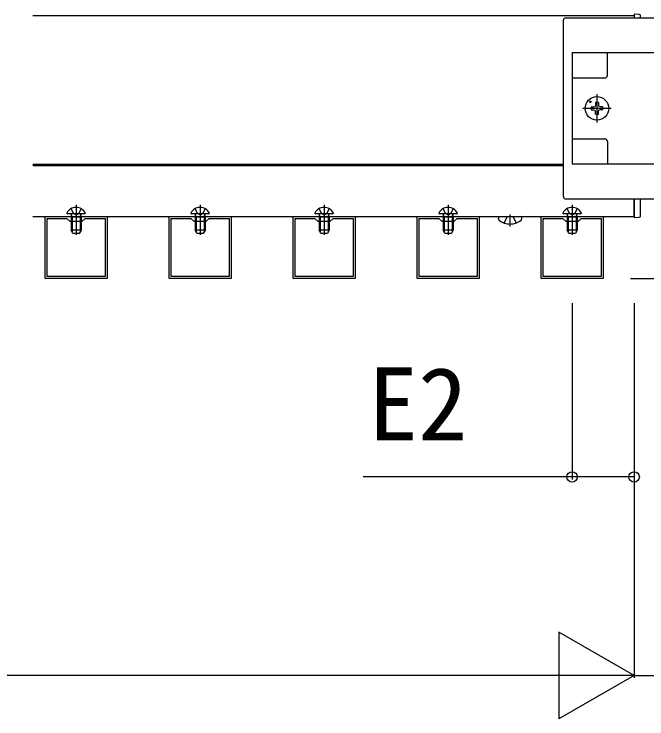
# Model space of a CAD drawing. Units: millimetres, scale not verified. Extents: x -1750 to 1750, y -2608 to 2592.
# Drawn here: x -610 to -354.9, y 1208 to 1492 of the extents above; entities that cross this region are included whole.
import ezdxf
from ezdxf.enums import TextEntityAlignment as Align

# ---------------------------------------------------------------- set-up
doc = ezdxf.new("R2010")
doc.units = ezdxf.units.MM
doc.header["$LTSCALE"] = 14
for name, color, linetype in [('0-3_YKK_11', 7, 'Continuous'), ('0-4_YKK_12', 2, 'Continuous'), ('0-5_YKK_13', 4, 'Continuous'), ('0-6_YKK_D', 6, 'Continuous')]:
    doc.layers.add(name, color=color, linetype=linetype)
doc.styles.add('ＭＳ ゴシック', font='')
doc.styles.get('ＭＳ ゴシック').set_extended_font_data('MS Gothic')

msp = doc.modelspace()

# ---------------------------------------------------------------- linework, layer by layer
at = {"layer": '0-3_YKK_11'}
for points in [[(-572.5, 1410.5), (-572.5, 1385.5), (-597.5, 1385.5), (-597.5, 1410.5)], [(-573.3, 1409.7), (-573.3, 1386.3), (-596.7, 1386.3), (-596.7, 1409.7), (-588.7, 1409.7), (-587.5, 1408.5), (-582.5, 1408.5), (-581.3, 1409.7)], [(-522.5, 1410.5), (-522.5, 1385.5), (-547.5, 1385.5), (-547.5, 1410.5)], [(-523.3, 1409.7), (-523.3, 1386.3), (-546.7, 1386.3), (-546.7, 1409.7), (-538.7, 1409.7), (-537.5, 1408.5), (-532.5, 1408.5), (-531.3, 1409.7)], [(-472.5, 1410.5), (-472.5, 1385.5), (-497.5, 1385.5), (-497.5, 1410.5)], [(-473.3, 1409.7), (-473.3, 1386.3), (-496.7, 1386.3), (-496.7, 1409.7), (-488.7, 1409.7), (-487.5, 1408.5), (-482.5, 1408.5), (-481.3, 1409.7)], [(-422.5, 1410.5), (-422.5, 1385.5), (-447.5, 1385.5), (-447.5, 1410.5)], [(-423.3, 1409.7), (-423.3, 1386.3), (-446.7, 1386.3), (-446.7, 1409.7), (-438.7, 1409.7), (-437.5, 1408.5), (-432.5, 1408.5), (-431.3, 1409.7)], [(-372.5, 1410.5), (-372.5, 1385.5), (-397.5, 1385.5), (-397.5, 1410.5)], [(-373.3, 1409.7), (-373.3, 1386.3), (-396.7, 1386.3), (-396.7, 1409.7), (-388.7, 1409.7), (-387.5, 1408.5), (-382.5, 1408.5), (-381.3, 1409.7)]]:
    msp.add_lwpolyline(points, close=True, dxfattribs=at)
at = {"layer": '0-4_YKK_12'}
for p, q in [((-602.5, 1491.5), (-360, 1491.5)), ((-360, 1491.5), (-360, 1490.5)), ((-602.5, 1431.5), (-388.5, 1431.5)), ((-602.5, 1431), (-388.5, 1431)), ((-360, 1410.5), (-360, 1417.5)), ((-602.5, 1410.5), (-360, 1410.5))]:
    msp.add_line(p, q, dxfattribs=at)
at = {"layer": '0-5_YKK_13'}
for p, q in [((-360, 1491.5), (-360, 1490.5)), ((-357.5, 1490.5), (-357.5, 1491.38)), ((-388.5, 1418.5), (-388.5, 1489.5)), ((-385, 1476.5), (-385, 1431.5)), ((-370.8, 1467.3), (-370.8, 1476.5)), ((-385, 1466.3), (-371.8, 1466.3)), ((-375, 1459.73), (-375, 1448.26)), ((-377.38, 1454.59), (-376.34, 1454.61)), ((-376.34, 1454.61), (-375.73, 1454.73)), ((-375.61, 1455.34), (-375.73, 1454.73)), ((-375.59, 1456.38), (-375.61, 1455.34)), ((-374.41, 1456.38), (-374.39, 1455.34)), ((-374.39, 1455.34), (-374.27, 1454.73)), ((-373.66, 1454.61), (-374.27, 1454.73)), ((-372.62, 1454.59), (-373.66, 1454.61)), ((-369.27, 1454), (-380.74, 1454)), ((-377.38, 1453.41), (-376.34, 1453.39)), ((-376.34, 1453.39), (-375.73, 1453.27)), ((-375.61, 1452.66), (-375.73, 1453.27)), ((-375.59, 1451.63), (-375.61, 1452.66)), ((-374.41, 1451.62), (-374.39, 1452.66)), ((-374.39, 1452.66), (-374.27, 1453.27)), ((-373.66, 1453.39), (-374.27, 1453.27)), ((-372.62, 1453.41), (-373.66, 1453.39)), ((-385, 1441.7), (-371.8, 1441.7)), ((-370.8, 1440.7), (-370.8, 1431.5)), ((-387.5, 1417.5), (-340, 1417.5)), ((-360, 1417.5), (-360, 1410.5)), ((-357.5, 1410.62), (-357.5, 1417.5)), ((-585, 1415.1), (-585, 1403.11)), ((-535, 1415.1), (-535, 1403.11)), ((-485, 1415.1), (-485, 1403.11)), ((-435, 1415.1), (-435, 1403.11)), ((-385, 1415.1), (-385, 1403.11)), ((-588.6, 1411.6), (-581.41, 1411.6)), ((-587.05, 1413.56), (-586.15, 1411.75)), ((-585, 1411.14), (-586.15, 1411.75)), ((-585, 1411.14), (-583.86, 1411.75)), ((-582.95, 1413.56), (-583.86, 1411.75)), ((-538.6, 1411.6), (-531.41, 1411.6)), ((-537.05, 1413.56), (-536.15, 1411.75)), ((-535, 1411.14), (-536.15, 1411.75)), ((-535, 1411.14), (-533.86, 1411.75)), ((-532.95, 1413.56), (-533.86, 1411.75)), ((-488.6, 1411.6), (-481.41, 1411.6)), ((-487.05, 1413.56), (-486.15, 1411.75)), ((-485, 1411.14), (-486.15, 1411.75)), ((-485, 1411.14), (-483.86, 1411.75)), ((-482.95, 1413.56), (-483.86, 1411.75)), ((-438.6, 1411.6), (-431.41, 1411.6)), ((-437.05, 1413.56), (-436.15, 1411.75)), ((-435, 1411.14), (-436.15, 1411.75)), ((-435, 1411.14), (-433.86, 1411.75)), ((-432.95, 1413.56), (-433.86, 1411.75)), ((-388.6, 1411.6), (-381.41, 1411.6)), ((-387.05, 1413.56), (-386.15, 1411.75)), ((-385, 1411.14), (-386.15, 1411.75)), ((-385, 1411.14), (-383.86, 1411.75)), ((-382.95, 1413.56), (-383.86, 1411.75)), ((-587, 1410.2), (-586.86, 1411.01)), ((-583, 1410.2), (-587, 1410.2)), ((-587, 1410.2), (-587, 1405)), ((-586.62, 1410.2), (-586.86, 1411.21)), ((-586.62, 1410.2), (-586.62, 1404.24)), ((-583.38, 1410.2), (-583.14, 1411.21)), ((-583.38, 1410.2), (-583.38, 1404.24)), ((-583, 1410.2), (-583.15, 1411.01)), ((-583, 1410.2), (-583, 1405)), ((-537, 1410.2), (-536.86, 1411.01)), ((-533, 1410.2), (-537, 1410.2)), ((-537, 1410.2), (-537, 1405)), ((-536.62, 1410.2), (-536.86, 1411.21)), ((-536.62, 1410.2), (-536.62, 1404.24)), ((-533.38, 1410.2), (-533.14, 1411.21)), ((-533.38, 1410.2), (-533.38, 1404.24)), ((-533, 1410.2), (-533.15, 1411.01)), ((-533, 1410.2), (-533, 1405)), ((-487, 1410.2), (-486.86, 1411.01)), ((-483, 1410.2), (-487, 1410.2)), ((-487, 1410.2), (-487, 1405)), ((-486.62, 1410.2), (-486.86, 1411.21)), ((-486.62, 1410.2), (-486.62, 1404.24)), ((-483.38, 1410.2), (-483.14, 1411.21)), ((-483.38, 1410.2), (-483.38, 1404.24)), ((-483, 1410.2), (-483.15, 1411.01)), ((-483, 1410.2), (-483, 1405)), ((-437, 1410.2), (-436.86, 1411.01)), ((-433, 1410.2), (-437, 1410.2)), ((-437, 1410.2), (-437, 1405)), ((-436.62, 1410.2), (-436.86, 1411.21)), ((-436.62, 1410.2), (-436.62, 1404.24)), ((-433.38, 1410.2), (-433.14, 1411.21)), ((-433.38, 1410.2), (-433.38, 1404.24)), ((-433, 1410.2), (-433.15, 1411.01)), ((-433, 1410.2), (-433, 1405)), ((-414.74, 1409.64), (-414.74, 1409.8)), ((-414.04, 1410.5), (-405.97, 1410.5)), ((-410, 1406.4), (-410, 1411.21)), ((-405.27, 1409.64), (-405.27, 1409.8)), ((-387, 1410.2), (-386.86, 1411.01)), ((-383, 1410.2), (-387, 1410.2)), ((-387, 1410.2), (-387, 1405)), ((-386.62, 1410.2), (-386.86, 1411.21)), ((-386.62, 1410.2), (-386.62, 1404.24)), ((-383.38, 1410.2), (-383.14, 1411.21)), ((-383.38, 1410.2), (-383.38, 1404.24)), ((-383, 1410.2), (-383.15, 1411.01)), ((-383, 1410.2), (-383, 1405)), ((-360, 1410.5), (-360, 1410)), ((-360, 1410), (-357.97, 1410.12)), ((-583, 1405), (-587, 1405)), ((-586.3, 1403.6), (-587, 1405)), ((-583.7, 1403.6), (-586.3, 1403.6)), ((-583, 1405), (-583.7, 1403.6)), ((-533, 1405), (-537, 1405)), ((-536.3, 1403.6), (-537, 1405)), ((-533.7, 1403.6), (-536.3, 1403.6)), ((-533, 1405), (-533.7, 1403.6)), ((-483, 1405), (-487, 1405)), ((-486.3, 1403.6), (-487, 1405)), ((-483.7, 1403.6), (-486.3, 1403.6)), ((-483, 1405), (-483.7, 1403.6)), ((-433, 1405), (-437, 1405)), ((-436.3, 1403.6), (-437, 1405)), ((-433.7, 1403.6), (-436.3, 1403.6)), ((-433, 1405), (-433.7, 1403.6)), ((-383, 1405), (-387, 1405)), ((-386.3, 1403.6), (-387, 1405)), ((-383.7, 1403.6), (-386.3, 1403.6)), ((-383, 1405), (-383.7, 1403.6))]:
    msp.add_line(p, q, dxfattribs=at)
for points in [[(-357.97, 1491.87), (-360, 1492), (-360, 1491.5)], [(-387.5, 1490.5), (-340, 1490.5), (-340, 1489.76)], [(-385, 1476.5), (-340, 1476.5), (-340, 1431.5), (-385, 1431.5)], [(-411.13, 1410.5), (-411.13, 1410.5), (-412.45, 1407.84)], [(-408.88, 1410.5), (-408.88, 1410.5), (-407.55, 1407.84)]]:
    msp.add_lwpolyline(points, dxfattribs=at)
for centre, radius in [((-375, 1454), 4.74), ((-377.64, 1456.64), 0.3)]:
    msp.add_circle(centre, radius, dxfattribs=at)
for centre, radius, start, end in [((-358, 1491.38), 0.5, 0, 86.5), ((-371.8, 1467.3), 1, 270, 0), ((-375, 1454), 2.45, 165.9892, 194.0108), ((-375, 1454), 2.45, 75.9892, 104.0108), ((-375, 1454), 2.45, 345.9892, 14.0108), ((-375, 1454), 2.45, 255.9892, 284.0108), ((-371.8, 1440.7), 1, 0, 90), ((-588.6, 1411.75), 0.154, 152.719, 270), ((-585, 1409.9), 4.2, 27.281, 152.719), ((-587.35, 1411.1), 0.5, 349.909, 90), ((-582.65, 1411.1), 0.5, 90, 190.091), ((-581.41, 1411.75), 0.154, 270, 27.281), ((-538.6, 1411.75), 0.154, 152.719, 270), ((-535, 1409.9), 4.2, 27.281, 152.719), ((-537.35, 1411.1), 0.5, 349.909, 90), ((-532.65, 1411.1), 0.5, 90, 190.091), ((-531.41, 1411.75), 0.154, 270, 27.281), ((-488.6, 1411.75), 0.154, 152.719, 270), ((-485, 1409.9), 4.2, 27.281, 152.719), ((-487.35, 1411.1), 0.5, 349.909, 90), ((-482.65, 1411.1), 0.5, 90, 190.091), ((-481.41, 1411.75), 0.154, 270, 27.281), ((-438.6, 1411.75), 0.154, 152.719, 270), ((-435, 1409.9), 4.2, 27.281, 152.719), ((-437.35, 1411.1), 0.5, 349.909, 90), ((-432.65, 1411.1), 0.5, 90, 190.091), ((-431.41, 1411.75), 0.154, 270, 27.281), ((-388.6, 1411.75), 0.154, 152.719, 270), ((-385, 1409.9), 4.2, 27.281, 152.719), ((-387.35, 1411.1), 0.5, 349.909, 90), ((-382.65, 1411.1), 0.5, 90, 190.091), ((-381.41, 1411.75), 0.154, 270, 27.281), ((-414.04, 1409.8), 0.7, 92.9579, 180), ((-413.87, 1409.64), 0.862, 180, 230.8765), ((-410, 1414.4), 7, 230.8765, 270), ((-414.04, 1409.8), 0.7, 90, 92.9579), ((-410, 1414.4), 7, 270, 309.1236), ((-405.97, 1409.8), 0.7, 87.0421, 90), ((-405.97, 1409.8), 0.7, 0, 87.0421), ((-406.13, 1409.64), 0.862, 309.1236, 0), ((-358, 1410.62), 0.5, 273.5, 0)]:
    msp.add_arc(centre, radius, start, end, dxfattribs=at)
for centre, major_axis, start_param, end_param in [((-387.5, 1489.5), (0.71, -0.71), 2.358058, 3.925127), ((-387.5, 1418.5), (-0.71, -0.71), 5.499651, 7.06672)]:
    msp.add_ellipse(centre, major_axis=major_axis, ratio=0.99628, start_param=start_param, end_param=end_param, dxfattribs=at)
at = {"layer": '0-6_YKK_D'}
for p, q in [((-361.5, 1385.5), (-106.5, 1385.5)), ((-385, 1375.5), (-385, 1304.5)), ((-360, 1375.5), (-360, 1224.5)), ((-360, 1375.5), (-360, 1304.5)), ((-360, 1375.5), (-360, 1224.5)), ((-360, 1225.5), (-390.31, 1243)), ((-390.31, 1243), (-390.31, 1208)), ((-395, 1225.5), (-1325, 1225.5)), ((-360, 1225.5), (-420.62, 1225.5)), ((-360, 1225.5), (-390.31, 1208))]:
    msp.add_line(p, q, dxfattribs=at)
for points in [[(-360, 1305.5), (-385, 1305.5), (-469.23, 1305.5)], [(-360, 1225.5), (-340, 1225.5), (-257.82, 1225.5)]]:
    msp.add_lwpolyline(points, dxfattribs=at)
for centre in [(-385, 1305.5), (-360, 1305.5)]:
    msp.add_circle(centre, 2.12, dxfattribs=at)

# ---------------------------------------------------------------- texts
at = {"layer": '0-6_YKK_D', "style": 'ＭＳ ゴシック'}
msp.add_text('E2', height=29.33, dxfattribs=at).set_placement((-467.09, 1311.5), align=Align.BOTTOM_LEFT)

doc.saveas('drawing.dxf')
